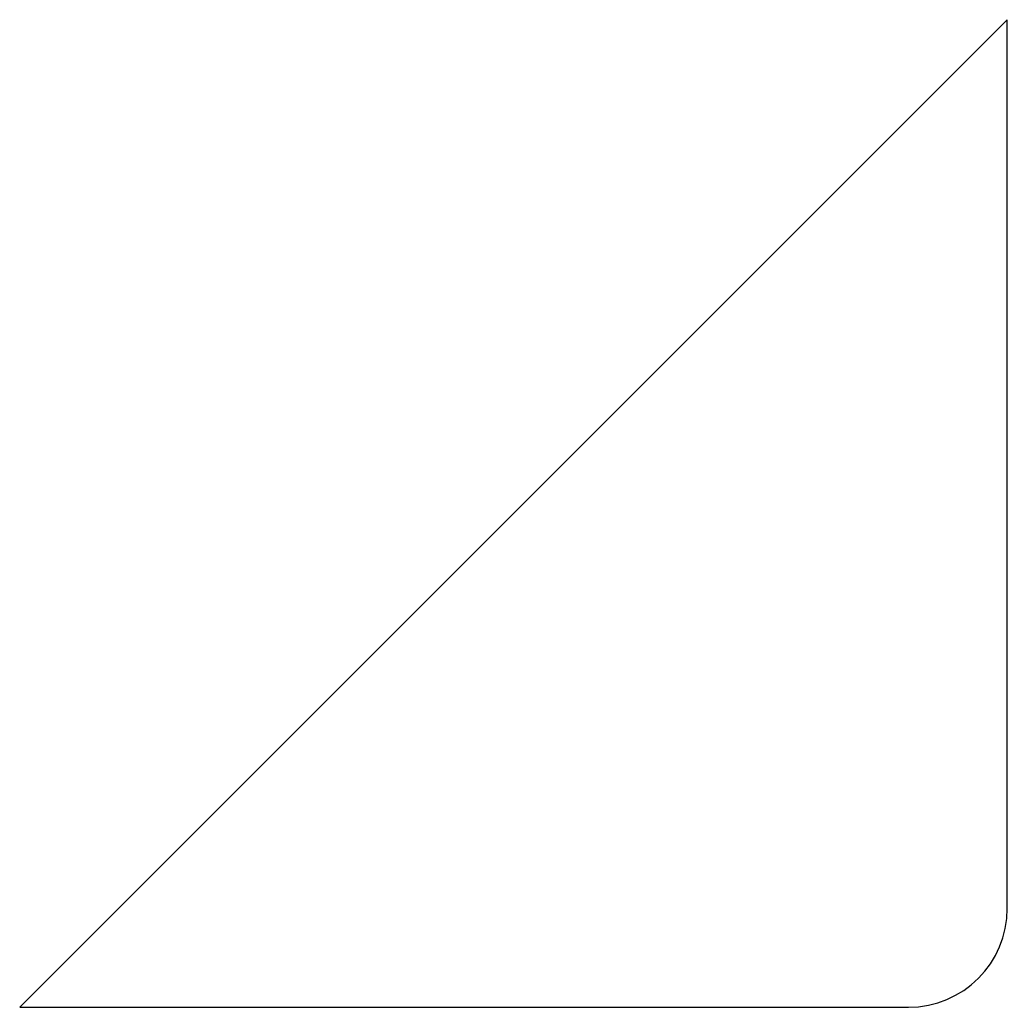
# Model space of a CAD drawing. Header units: millimetres. Extents: x 271.6 to 291.6, y 199.2 to 219.2.
import ezdxf

# ---------------------------------------------------------------- set-up
doc = ezdxf.new("R2010")
doc.units = ezdxf.units.MM
doc.layers.add('Default', color=7, linetype='Continuous')
doc.layers.add('MÃO_FRANCESA', color=7, linetype='Continuous')

# ---------------------------------------------------------------- blocks, each defined once
blk = doc.blocks.new('SE')
at = {"layer": 'MÃO_FRANCESA', "color": 7, "linetype": 'Continuous'}
for p, q in [((291.591, 219.244), (271.591, 199.244)), ((291.591, 201.244), (291.591, 219.244)), ((271.591, 199.244), (289.591, 199.244))]:
    blk.add_line(p, q, dxfattribs=at)
blk.add_arc((289.591, 201.244), 2, 270, 0, dxfattribs=at)

msp = doc.modelspace()

# ---------------------------------------------------------------- block references
at = {"layer": 'Default'}
msp.add_blockref('SE', (0, 0), dxfattribs=at)

doc.saveas('drawing.dxf')
